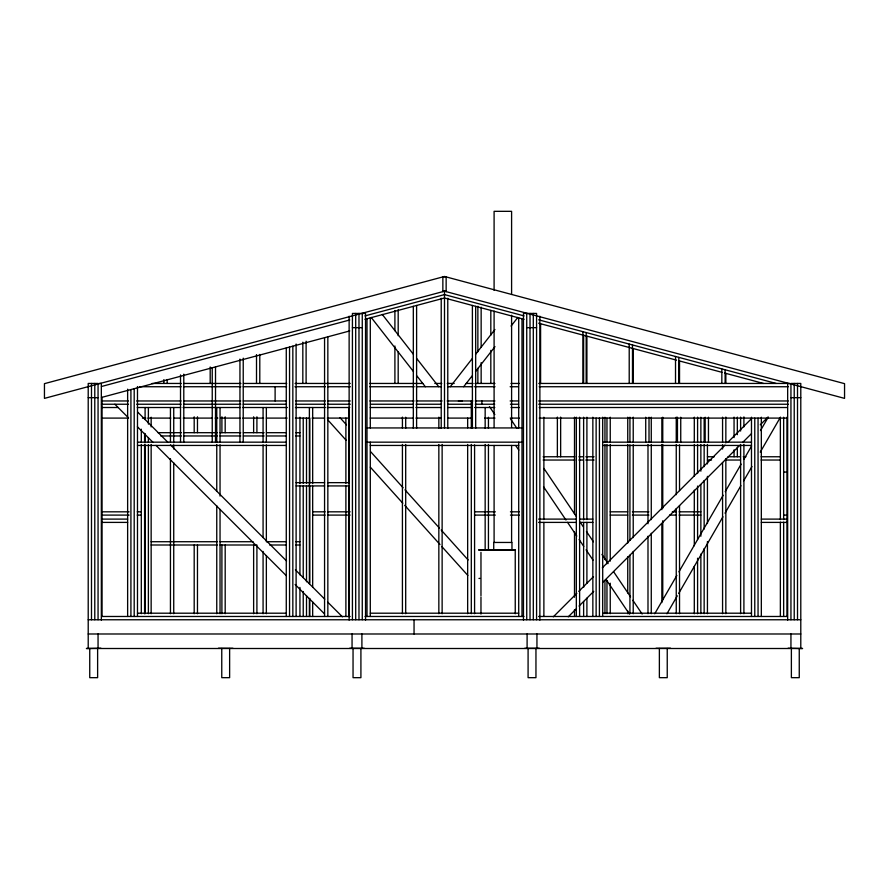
<?xml version="1.0" encoding="UTF-8"?>
<svg xmlns="http://www.w3.org/2000/svg" width="889" height="889" viewBox="0 0 889 889"><rect width="100%" height="100%" fill="white"/><g stroke="black" fill="none" stroke-linecap="round" stroke-linejoin="round"><path stroke-width="1.33" d="M654.726 613.777L676.851 575.461M678.918 571.871L723.168 495.24M725.235 491.65L741.137 464.102M743.904 459.313L751.505 446.145M760.495 430.576L768.096 417.408M666.939 613.777L677.307 595.819M678.696 593.419L722.935 516.787M725.013 513.197L740.904 485.661M743.671 480.871L751.972 466.503M760.262 452.134L780.309 417.408M450.245 386.737L472.17 358.667M475.548 354.344L494.94 329.519M463.658 386.737L472.126 375.903M475.515 371.569L494.984 346.643M511.064 326.063L517.831 317.395M218.472 648.203L232.985 648.281M349.755 648.203L364.268 648.281M553.314 616.822L576.828 593.307M578.783 591.352L593.485 576.661M602.298 567.838L725.024 445.111M727.691 442.444L751.205 418.93M524.732 648.281L539.245 648.203M568.271 616.822L576.105 608.987M579.05 606.054L593.741 591.352M602.564 582.539L739.715 445.389M742.648 442.444L751.472 433.632M760.284 424.809L768.118 416.974M656.015 648.281L670.528 648.203M788.099 648.203L802.611 648.503L86.389 648.503L100.901 648.203M444.5 291.192L44.45 398.383L44.45 383.659L444.5 276.468L844.55 383.659L844.55 398.383L444.5 291.192L444.5 427.942M101.457 386.504L349.755 319.973M364.923 315.917L444.5 294.592L524.077 315.917M364.923 319.307L444.5 297.993L524.077 319.307M101.457 397.461L349.755 330.93M442.855 276.968L446.145 276.968M442.855 291.192L446.145 291.192M352.422 327.663L362.268 327.663M526.733 327.663L536.578 327.663M99.157 383.448L101.335 383.448L101.335 620.144M152.075 383.448L181.223 383.448M183.867 383.448L240.919 383.448M243.486 383.448L286.725 383.448M295.059 383.448L350.233 383.448M369.635 383.448L422.775 383.448M434.799 383.448L441.733 383.448M447.267 383.448L454.201 383.448M466.225 383.448L473.059 383.448M474.97 383.448L494.929 383.448M510.986 383.448L519.365 383.448M538.767 383.448L789.843 383.448M139.44 386.737L181.167 386.737M183.734 386.737L240.819 386.737M243.264 386.737L286.602 386.737M294.926 386.737L325.452 386.737M327.641 386.737L350.422 386.737M369.846 386.737L414.241 386.737M416.13 386.737L441.055 386.737M447.934 386.737L472.815 386.737M474.57 386.737L495.029 386.737M510.142 386.737L518.443 386.737M539.19 386.737L788.332 386.737M88.211 397.672L98.057 397.672M790.943 397.672L800.789 397.672M102.057 400.961L128.427 400.961M136.662 400.961L181.123 400.961M183.734 400.961L240.752 400.961M243.264 400.961L286.514 400.961M295.848 400.961L325.341 400.961M327.641 400.961L350.299 400.961M369.935 400.961L414.052 400.961M416.096 400.961L442.066 400.961M447.134 400.961L472.815 400.961M475.271 400.961L494.94 400.961M510.142 400.961L518.576 400.961M538.701 400.961L788.31 400.961M458.391 401.106L462.336 401.106M101.468 404.239L128.46 404.239M136.739 404.239L181.123 404.239M183.779 404.239L240.752 404.239M243.275 404.239L286.514 404.239M295.848 404.239L325.341 404.239M327.674 404.239L350.299 404.239M370.402 404.239L413.352 404.239M416.096 404.239L441.077 404.239M447.845 404.239L471.559 404.239M475.271 404.239L494.684 404.239M510.419 404.239L518.576 404.239M538.701 404.239L788.31 404.239M101.557 407.518L118.226 407.518M137.273 407.518L180.723 407.518M183.101 407.518L240.441 407.518M242.808 407.518L287.38 407.518M295.426 407.518L325.163 407.518M327.274 407.518L349.766 407.518M370.224 407.518L413.352 407.518M415.963 407.518L441.077 407.518M447.845 407.518L471.559 407.518M474.582 407.518L494.773 407.518M511.042 407.518L519.376 407.518M539.212 407.518L787.443 407.518M101.557 418.097L127.872 418.097M142.407 418.097L145.874 418.097M147.874 418.097L170.799 418.097M173.566 418.097L180.489 418.097M183.256 418.097L212.338 418.097M215.105 418.097L217.883 418.097M220.65 418.097L240.041 418.097M242.808 418.097L263.577 418.097M266.344 418.097L287.114 418.097M295.426 418.097L309.783 418.097L309.783 483.305M312.05 418.097L324.507 418.097M327.274 418.097L349.433 418.097M370.224 418.097L413.185 418.097M415.963 418.097L441.033 418.097M447.845 418.097L471.815 418.097M484.661 418.097L494.973 418.097M510.219 418.097L519.376 418.097M539.212 418.097L787.443 418.097M367.001 427.942L521.999 427.942M158.042 432.687L181.467 432.687M184.223 432.687L217.283 432.687M220.039 432.687L240.708 432.687M243.453 432.687L264.122 432.687M266.878 432.687L286.169 432.687M295.815 432.687L299.937 432.687M160.798 435.966L181.467 435.966M184.223 435.966L217.283 435.966M220.039 435.966L240.708 435.966M243.453 435.966L264.122 435.966M266.878 435.966L286.169 435.966M295.815 435.966L299.937 435.966M137.484 442.166L286.269 442.166M367.001 442.166L521.999 442.166M602.698 442.166L751.483 442.166M137.484 445.445L286.269 445.445M370.291 445.445L518.709 445.445M602.698 445.445L751.483 445.445M543.135 456.757L574.783 456.757M578.906 456.757L583.04 456.757M585.795 456.757L594.052 456.757M707.433 456.757L714.312 456.757M728.069 456.757L740.459 456.757M743.215 456.757L745.96 456.757M761.106 456.757L780.364 456.757M543.135 460.035L574.783 460.035M578.906 460.035L583.04 460.035M585.795 460.035L594.052 460.035M707.433 460.035L711.556 460.035M725.324 460.035L740.459 460.035M761.106 460.035L780.364 460.035M783.654 472.07L786.932 472.07M296.115 482.649L324.563 482.649M327.841 482.649L349.133 482.649M296.115 485.927L324.563 485.927M327.841 485.927L349.133 485.927M102.068 511.82L129.127 511.82M137.25 511.82L141.307 511.82M312.672 511.82L325.163 511.82M327.941 511.82L350.144 511.82M474.582 511.82L495.373 511.82M510.442 511.82L519.332 511.82M610.243 511.82L627.745 511.82M632.39 511.82L648.903 511.82M672.284 511.82L676.373 511.82M679.096 511.82L700.865 511.82M102.068 515.098L129.127 515.098M137.25 515.098L141.307 515.098M312.672 515.098L325.163 515.098M327.941 515.098L350.144 515.098M474.582 515.098L495.373 515.098M510.442 515.098L519.332 515.098M610.243 515.098L627.745 515.098M632.39 515.098L648.903 515.098M669.561 515.098L676.373 515.098M679.096 515.098L700.865 515.098M783.654 515.098L786.932 515.098M102.068 519.109L127.638 519.109M538.59 519.109L576.328 519.109M579.617 519.109L592.852 519.109M761.328 519.109L786.932 519.109M102.068 522.399L127.638 522.399M538.59 522.399L576.328 522.399M579.617 522.399L592.852 522.399M761.328 522.399L786.932 522.399M151.152 541.723L217.283 541.723M220.039 541.723L253.098 541.723M266.878 541.723L286.169 541.723M295.815 541.723L299.937 541.723M151.152 545.001L217.283 545.001M220.039 545.001L256.91 545.001L256.91 613.732M269.634 545.001L286.169 545.001M295.815 545.001L299.937 545.001M478.782 549.746L515.242 549.746M478.782 550.18L515.242 550.18L515.242 613.799M478.96 578.406L480.06 578.406M137.484 613.199L286.269 613.199M370.291 613.199L518.709 613.199M602.698 613.199L751.483 613.199M101.557 616.477L350.144 616.477M365.035 616.477L523.965 616.477M538.59 616.477L787.465 616.477M88.211 619.766L800.789 619.766M88.211 633.99L800.789 633.99M538.645 319.818L776.141 383.448M538.645 323.218L676.485 360.145M679.152 360.867L721.979 372.335M724.657 373.058L763.462 383.448M137.662 412.074L168.032 442.444M170.444 444.867L286.569 560.981M295.381 569.805L324.774 599.186M327.708 602.131L342.409 616.822M114.87 404.239L128.583 417.952M137.395 426.776L153.075 442.444M156.008 445.389L286.302 575.683M295.126 584.495L324.507 613.888M339.987 417.641L346.488 424.864M370.635 451.679L403.128 487.772M404.984 489.828L439.344 527.988M441.2 530.044L468.125 559.948M327.619 419.708L346.188 440.333M370.324 467.147L402.828 503.241M404.684 505.296L439.966 544.49M441.822 546.546L467.825 575.416M382.248 314.406L413.452 354.344M416.83 358.667L438.755 386.737M371.169 317.395L413.485 371.569M416.874 375.903L425.342 386.737M510.686 419.141L516.876 428.309M543.935 468.436L576.472 516.676M580.284 522.321L583.373 526.91M586.462 531.489L593.43 541.812M601.931 554.414L608.12 563.593M613.532 571.616L630.545 596.83M632.857 600.275L642.136 614.032M489.428 406.529L494.84 414.552M515.72 445.511L518.809 450.101M543.557 486.783L565.982 520.032M567.526 522.321L576.805 536.078M579.117 539.512L583.762 546.391M586.084 549.835L593.041 560.148M606.187 579.639L629.379 614.032M800.789 648.203L800.789 383.448L790.943 383.448L790.943 619.766M799.255 648.503L799.255 677.674L791.377 677.674L791.377 648.503M797.511 383.448L797.511 619.766M794.221 383.448L794.221 619.766M790.943 633.99L790.943 648.203M787.665 383.448L787.665 620.144M786.932 417.208L786.932 616.477M783.654 417.208L783.654 519.609M783.654 522.143L783.654 616.477M780.364 417.208L780.364 519.609M780.364 522.143L780.364 616.477M761.328 417.208L761.328 616.477M758.05 418.097L758.05 616.477M754.772 418.097L754.772 616.477M751.483 417.208L751.483 616.477M743.904 416.885L743.904 426.898M743.904 444.333L743.904 613.721M740.615 417.108L740.615 431.043M740.615 444.456L740.615 613.71M737.337 417.097L737.337 434.665M737.337 447.089L737.337 456.757M734.058 417.097L734.058 437.61M734.058 449.845L734.058 456.757M725.846 373.38L725.846 383.448M725.846 417.052L725.846 442.933M725.846 458.724L725.846 613.721M725.124 369.78L725.124 383.448M722.568 417.185L722.568 442.122M722.568 444.811L722.568 449.034M722.568 462.536L722.568 613.71M721.835 368.902L721.835 383.448M708.455 417.219L708.455 442.166M707.433 444.456L707.433 463.88M707.433 476.36L707.433 523.532M707.433 541.568L707.433 613.71M705.166 417.219L705.166 442.166M704.155 418.097L704.155 441.677M704.155 444.456L704.155 466.658M704.155 480.527L704.155 529.077M704.155 548.502L704.155 613.71M700.865 417.208L700.865 442.122M700.865 444.456L700.865 471.181M700.865 484.683L700.865 536.223M700.865 554.058L700.865 613.71M697.587 417.152L697.587 441.9M697.587 444.456L697.587 473.537M697.587 486.072L697.587 539.545M697.587 558.214L697.587 613.766M694.298 417.163L694.298 441.944M694.298 444.456L694.298 476.371M694.298 490.15L694.298 545.724M694.298 566.382L694.298 613.777M680.741 417.219L680.741 442.166M679.529 360.967L679.529 383.448M679.529 444.889L679.529 490.606M679.529 505.563L679.529 613.71M678.807 357.367L678.807 383.448M677.451 417.219L677.451 442.166M676.251 417.119L676.251 442.122M676.251 444.533L676.251 494.706M676.251 508.541L676.251 613.721M675.518 356.489L675.518 383.448M667.239 648.503L667.239 677.674L659.371 677.674L659.371 648.503M662.761 417.208L662.761 442.122M662.761 444.456L662.761 508.275M662.761 520.754L662.761 599.831M661.849 418.097L661.849 441.677M661.849 444.456L661.849 509.664M661.849 523.532L661.849 602.609M651.27 417.208L651.27 442.122M651.27 444.456L651.27 519.609M651.27 533.244L651.27 613.71M649.014 417.219L649.014 442.166M647.992 444.456L647.992 523.765M647.992 536.223L647.992 613.71M645.725 417.219L645.725 442.166M633.224 348.555L633.224 383.448M633.224 417.163L633.224 442.122M633.224 444.689L633.224 537.601M633.224 551.436L633.224 613.732M632.49 344.965L632.49 383.448M629.934 417.197L629.934 442.122M629.934 444.833L629.934 540.368M629.934 555.158L629.934 613.754M629.212 344.087L629.212 383.448M627.745 417.208L627.745 442.122M627.745 444.456L627.745 543.135M627.745 556.825L627.745 592.952M627.745 610.932L627.745 613.71M610.243 417.208L610.243 442.122M610.243 444.456L610.243 561.126M610.243 583.184L610.243 613.71M606.965 418.097L606.965 441.677M606.965 444.456L606.965 563.759M606.965 580.417L606.965 613.71M604.953 417.241L604.953 442.244M604.953 444.456L604.953 559.603M604.953 580.417L604.953 613.721M602.698 417.208L602.698 616.477M599.419 418.097L599.419 616.477M596.13 418.097L596.13 616.477M592.852 417.208L592.852 616.477M586.907 336.142L586.907 383.448M586.907 417.208L586.907 519.609M586.907 522.354L586.907 583.273M586.907 598.186L586.907 616.477M586.173 332.553L586.173 383.448M583.629 335.264L583.629 383.448M583.629 417.208L583.629 519.909M583.629 522.376L583.629 587.418M583.629 601.475L583.629 616.477M582.895 331.675L582.895 383.448M579.617 417.208L579.617 616.477M576.328 417.208L576.328 616.477M574.505 417.174L574.505 513.82M574.505 531.855L574.505 597.241M574.505 609.61L574.505 616.477M560.648 417.097L560.648 456.757M557.37 417.097L557.37 456.757M543.879 417.208L543.879 519.609M543.879 522.376L543.879 616.477M540.59 323.74L540.59 383.448M539.867 316.206L539.867 620.111M536.945 633.99L536.945 648.203M536.578 619.766L536.578 313.439L523.454 313.439L523.454 620.111M535.956 648.503L535.956 677.674L528.088 677.674L528.088 648.503M533.3 313.439L533.3 619.766M530.022 313.439L530.022 619.766M527.099 633.99L527.099 648.203M526.733 313.439L526.733 619.766M521.999 318.751L521.999 616.477M518.709 317.873L518.709 427.942M518.709 442.166L518.709 616.477M511.964 549.746L511.964 542.457L493.728 542.457L493.728 549.746M511.597 294.459L511.597 211.326L494.095 211.326L494.095 290.303M511.597 315.239L511.597 427.453M511.597 445.467L511.597 542.457M494.095 311.083L494.095 427.453M494.095 445.467L494.095 542.457M490.817 310.394L490.817 335.209M490.817 350.366L490.817 383.448M488.439 417.241L488.439 428.354M488.439 444.456L488.439 549.891M485.161 407.518L485.161 428.276M485.161 444.456L485.161 550.058M481.882 400.961L481.882 404.239M481.149 307.172L481.149 347.399M481.149 362.656L481.149 383.448M480.971 552.369L480.971 595.697M480.971 597.008L480.971 614.077M477.871 306.261L477.871 351.755M477.871 368.29L477.871 383.448M475.682 306.338L475.682 428.309M474.582 444.889L474.582 613.71M472.392 305.46L472.392 428.354M471.303 400.961L471.303 428.276M471.303 444.444L471.303 613.71M467.658 418.097L467.658 427.809M467.658 444.456L467.658 613.71M447.778 298.215L447.778 428.387M446.145 276.912L446.145 291.636M442.855 276.912L442.855 291.636M442.133 444.456L442.133 613.754M441.222 298.215L441.222 428.387M438.844 417.174L438.844 428.198M438.844 444.456L438.844 613.721M416.608 305.46L416.608 428.354M414.052 619.766L414.052 633.99M413.318 306.338L413.318 428.309M405.695 417.219L405.695 428.298M405.695 444.456L405.695 613.732M402.417 417.108L402.417 428.076M402.417 444.456L402.417 613.71M398.183 309.65L398.183 335.675M398.183 351.977L398.183 383.448M394.905 310.55L394.905 330.708M394.905 345.977L394.905 383.448M370.291 317.873L370.291 427.942M370.291 442.166L370.291 616.477M367.001 318.751L367.001 616.477M365.546 620.111L365.546 313.439L352.422 313.439L352.422 619.766M362.268 313.439L362.268 619.766M361.901 633.99L361.901 648.203M360.912 648.503L360.912 677.674L353.044 677.674L353.044 648.503M358.978 313.439L358.978 619.766M355.7 313.439L355.7 619.766M352.055 633.99L352.055 648.203M349.133 316.206L349.133 620.111M348.777 407.518L348.777 483.638M348.777 486.405L348.777 616.477M345.888 418.097L345.888 483.305M345.888 486.072L345.888 616.477M327.841 336.798L327.841 616.477M324.563 337.676L324.563 616.477M312.672 407.518L312.672 483.638M312.672 486.25L312.672 587.418M312.672 602.042L312.672 616.477M309.783 486.072L309.783 583.184M309.783 598.441L309.783 616.477M309.383 407.518L309.383 583.806M309.383 598.497L309.383 616.477M306.505 418.097L306.505 483.305M306.505 486.072L306.505 581.795M306.505 595.674L306.505 616.477M306.105 341.209L306.105 383.448M303.227 418.097L303.227 483.305M303.227 486.072L303.227 577.639M303.227 591.507L303.227 616.477M302.827 342.187L302.827 383.448M299.937 417.208L299.937 483.638M299.937 486.072L299.937 574.861M299.937 587.418L299.937 616.477M296.115 344.032L296.115 616.477M292.837 346.177L292.837 616.477M289.547 347.054L289.547 616.477M286.269 347.932L286.269 616.477M275.112 386.737L275.112 400.961M266.356 407.518L266.356 442.222M266.356 444.889L266.356 541.757M266.356 555.592L266.356 613.721M263.077 407.518L263.077 442.122M263.077 444.856L263.077 537.601M263.077 551.436L263.077 613.754M259.788 354.4L259.788 383.448M256.91 416.797L256.91 432.687M256.51 354.589L256.51 383.448M253.632 416.797L253.632 432.687M253.632 545.001L253.632 613.732M243.23 358.156L243.23 442.166M239.952 359.089L239.952 442.166M229.629 648.503L229.629 677.674L221.761 677.674L221.761 648.503M225.184 416.797L225.184 432.687M225.184 545.001L225.184 613.732M221.906 416.797L221.906 432.687M221.906 545.001L221.906 613.732M220.039 407.518L220.039 442.122M220.039 444.778L220.039 496.084M220.039 509.419L220.039 613.732M216.76 407.518L216.76 442.122M216.76 444.544L216.76 491.173M216.76 505.774L216.76 613.721M215.516 366.89L215.516 442.166M212.238 367.768L212.238 442.166M210.193 366.979L210.193 383.448M197.469 416.797L197.469 432.687M197.469 545.001L197.469 613.732M194.191 416.797L194.191 432.687M194.191 545.001L194.191 613.732M183.79 374.158L183.79 442.166M180.511 374.936L180.511 442.166M173.733 407.518L173.733 442.733M173.733 444.889L173.733 449.034M173.733 462.88L173.733 613.721M170.444 407.518L170.444 442.122M170.444 458.724L170.444 613.71M167.165 379.481L167.165 383.448M163.876 379.603L163.876 383.448M151.152 417.208L151.152 426.898M151.152 444.456L151.152 613.71M148.385 407.518L148.385 424.131M148.385 437.755L148.385 442.122M148.385 444.689L148.385 613.71M145.096 407.518L145.096 419.519M145.096 433.81L145.096 442.744M145.096 444.889L145.096 613.721M144.585 433.354L144.585 441.677M144.585 444.456L144.585 613.71M141.307 429.198L141.307 442.122M141.307 444.456L141.307 613.71M137.484 386.548L137.484 616.477M134.195 388.682L134.195 616.477M130.916 389.56L130.916 616.477M127.638 389.193L127.638 616.477M102.068 397.294L102.068 616.477M98.057 619.766L98.057 383.448L88.211 383.448L88.211 648.203M98.057 633.99L98.057 648.203M97.623 648.503L97.623 677.674L89.745 677.674L89.745 648.503M94.779 383.448L94.779 619.766M91.489 383.448L91.489 619.766"/></g></svg>
